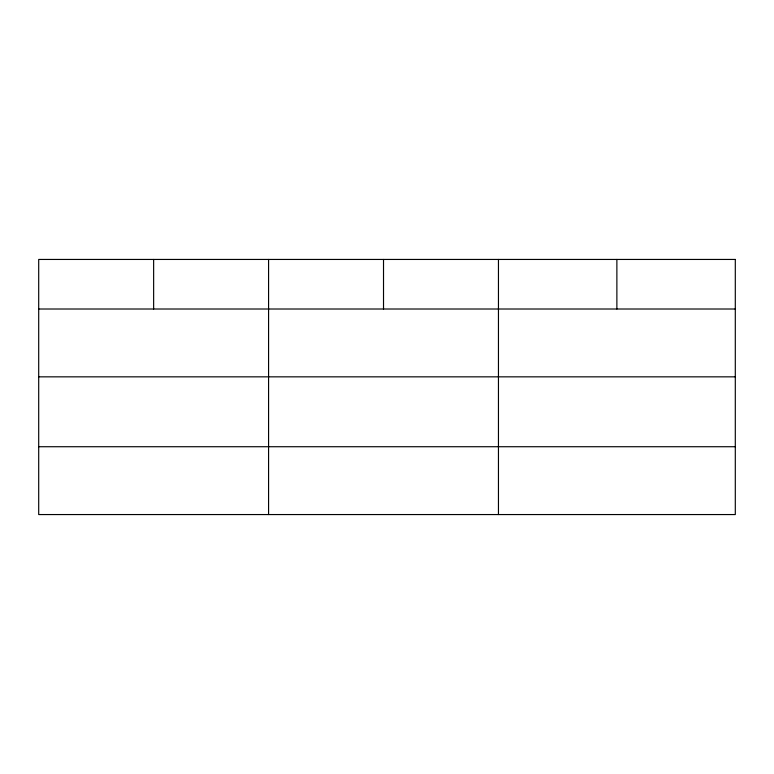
<?xml version="1.0" encoding="UTF-8"?>
<svg xmlns="http://www.w3.org/2000/svg" width="774" height="774" viewBox="0 0 774 774"><rect width="100%" height="100%" fill="white"/><g stroke="black" fill="none" stroke-linecap="round" stroke-linejoin="round"><path stroke-width="1.16" d="M38.7 309.01L735.3 309.01M38.7 376.841L735.3 376.841M38.7 446.724L735.3 446.724M616.878 259.445L616.878 309.01M498.456 259.445L498.456 514.555M383.517 259.445L383.517 309.01M268.578 259.445L268.578 514.555M153.639 259.445L153.639 309.01M735.3 259.445L38.7 259.445L38.7 514.555L735.3 514.555L735.3 259.445"/></g></svg>
